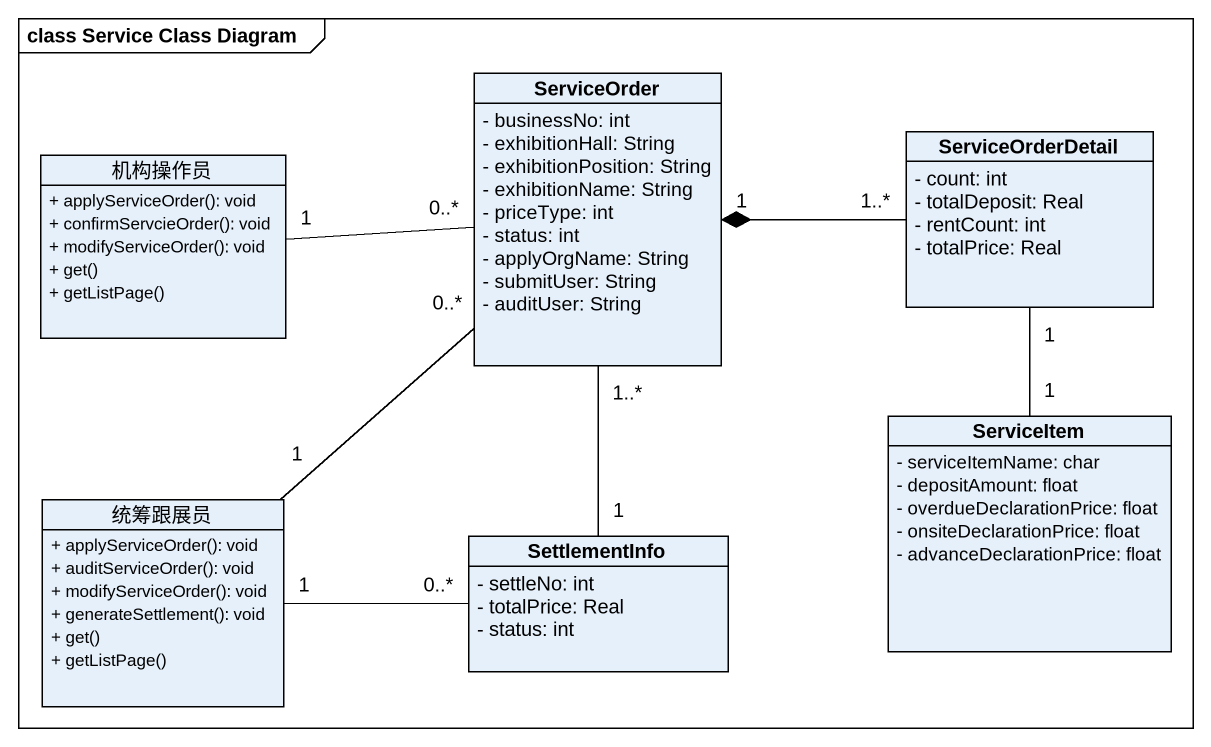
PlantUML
@startuml
mainframe class Service Class Diagram
hide circle
hide empty members
skinparam classAttributeIconSize 0
class ServiceOrder {
  - businessNo: int
  - exhibitionHall: String
  - exhibitionPosition: String
  - exhibitionName: String
  - priceType: int
  - status: int
  - applyOrgName: String
  - submitUser: String
  - auditUser: String
}
class 机构操作员 {
  + applyServiceOrder(): void
  + confirmServcieOrder(): void
  + modifyServiceOrder(): void
  + get()
  + getListPage()
}
class ServiceOrderDetail {
  - count: int
  - totalDeposit: Real
  - rentCount: int
  - totalPrice: Real
}
class ServiceItem {
  - serviceItemName: char
  - depositAmount: float
  - overdueDeclarationPrice: float
  - onsiteDeclarationPrice: float
  - advanceDeclarationPrice: float
}
class 统筹跟展员 {
  + applyServiceOrder(): void
  + auditServiceOrder(): void
  + modifyServiceOrder(): void
  + generateSettlement(): void
  + get()
  + getListPage()
}
class SettlementInfo {
  - settleNo: int
  - totalPrice: Real
  - status: int
}
机构操作员 "1" -right- "0..*" ServiceOrder
ServiceOrderDetail "1..*" -left-* "1" ServiceOrder
ServiceOrderDetail "1" -- "1" ServiceItem
统筹跟展员 "1" -up- "0..*" ServiceOrder
统筹跟展员 "1" -right- "0..*" SettlementInfo
SettlementInfo "1" -up- "1..*" ServiceOrder
@enduml
